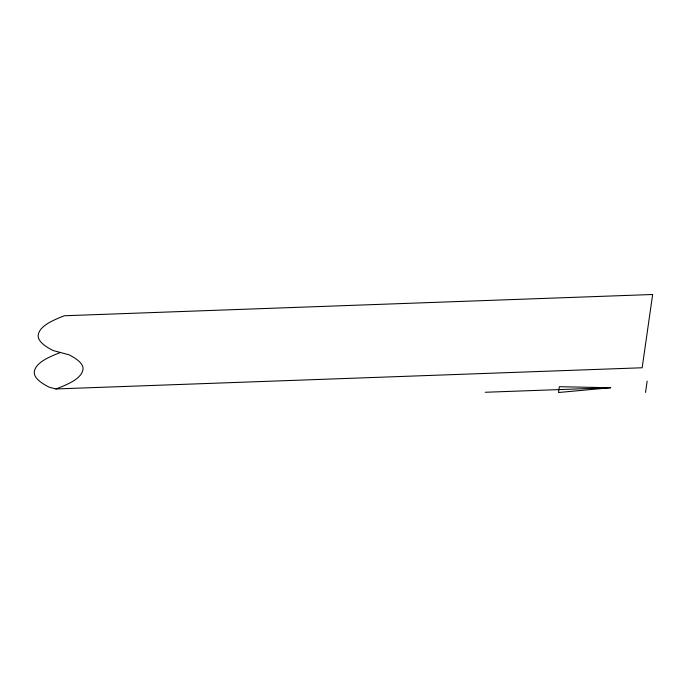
<?xml version="1.0" encoding="UTF-8"?>
<svg xmlns="http://www.w3.org/2000/svg" width="687" height="687" viewBox="0 0 687 687"><rect width="100%" height="100%" fill="white"/><g stroke="black" fill="none" stroke-linecap="round" stroke-linejoin="round"><path stroke-width="1.03" d="M645.54 392.406L647.154 381.122M610.649 387.734L558.488 392.509L559.321 386.704L610.649 387.734L485.211 392.268M55.956 388.954L642.165 367.768L652.65 294.491L64.449 315.754A425.442 78.258 3.8 0 0 51.972 321.13A281.618 51.8 3.8 0 0 38.24 334.973A190.926 35.123 3.8 0 0 53.114 350.516L68.975 354.793A179.814 33.079 3.8 0 1 82.981 369.426A281.618 51.8 3.8 0 1 69.25 383.269A425.442 78.258 3.8 0 1 55.956 388.954L49.224 387.21A190.926 35.123 3.8 0 1 34.35 371.667A281.618 51.8 3.8 0 1 48.081 357.824A425.442 78.258 3.8 0 1 60.568 352.448"/></g></svg>
